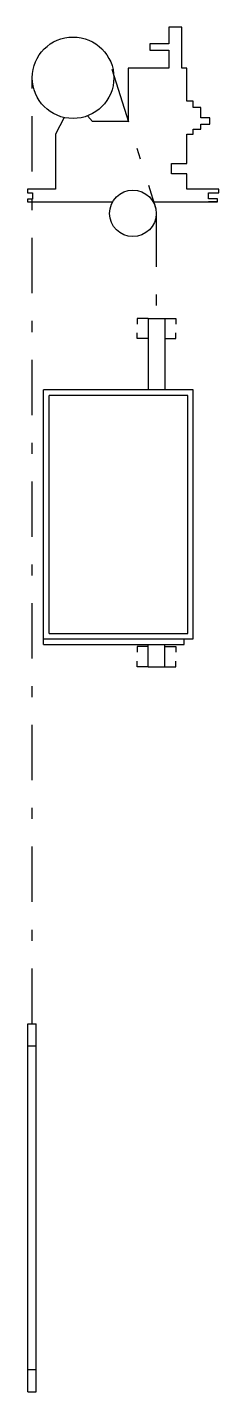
# Model space of a CAD drawing. Header units: metres. Extents: x -50.1 to -48.4, y -108 to -95.6.
import ezdxf

# ---------------------------------------------------------------- set-up
doc = ezdxf.new("R2010")
doc.units = ezdxf.units.M
doc.linetypes.add('DASHDOT', pattern=[1, 0.5, -0.25, 0, -0.25])

msp = doc.modelspace()

# ---------------------------------------------------------------- linework, layer by layer
for p, q in [((-48.728, -95.631), (-48.843, -95.631)), ((-48.843, -95.631), (-48.843, -95.78)), ((-48.728, -95.999), (-48.728, -95.631)), ((-48.843, -95.78), (-49.016, -95.78)), ((-49.016, -95.78), (-49.016, -95.838)), ((-49.016, -95.838), (-48.843, -95.838)), ((-48.843, -95.838), (-48.843, -95.999)), ((-48.843, -95.999), (-49.212, -95.999)), ((-49.212, -95.999), (-49.212, -96.482)), ((-48.682, -95.999), (-48.728, -95.999)), ((-48.682, -96.298), (-48.682, -95.999)), ((-48.624, -96.298), (-48.682, -96.298)), ((-48.624, -96.356), (-48.624, -96.298)), ((-48.555, -96.356), (-48.624, -96.356)), ((-48.555, -96.448), (-48.555, -96.356)), ((-49.788, -96.446), (-49.868, -96.597)), ((-49.534, -96.482), (-49.577, -96.431)), ((-49.361, -96.482), (-49.534, -96.482)), ((-49.212, -96.482), (-49.361, -96.482)), ((-48.475, -96.448), (-48.555, -96.448)), ((-48.555, -96.551), (-48.555, -96.505)), ((-48.555, -96.505), (-48.475, -96.505)), ((-48.475, -96.505), (-48.475, -96.448)), ((-49.868, -96.597), (-49.868, -97.092)), ((-48.682, -96.862), (-48.682, -96.597)), ((-48.682, -96.597), (-48.624, -96.597)), ((-48.624, -96.597), (-48.624, -96.551)), ((-48.624, -96.551), (-48.555, -96.551)), ((-48.82, -96.954), (-48.82, -96.862)), ((-48.82, -96.862), (-48.682, -96.862)), ((-48.682, -96.954), (-48.82, -96.954)), ((-48.682, -97.092), (-48.682, -96.954)), ((-50.121, -97.092), (-50.121, -97.126)), ((-49.868, -97.092), (-50.121, -97.092)), ((-50.121, -97.126), (-50.075, -97.126)), ((-50.075, -97.126), (-50.075, -97.184)), ((-48.394, -97.092), (-48.682, -97.092)), ((-48.486, -97.126), (-48.394, -97.126)), ((-48.486, -97.182), (-48.486, -97.126)), ((-48.394, -97.126), (-48.394, -97.092)), ((-50.075, -97.184), (-50.121, -97.184)), ((-50.121, -97.184), (-50.121, -97.207)), ((-50.121, -97.207), (-49.35, -97.207)), ((-48.988, -97.207), (-48.406, -97.207)), ((-48.406, -97.182), (-48.486, -97.182)), ((-48.44, -97.207), (-48.486, -97.207)), ((-48.406, -97.207), (-48.44, -97.207)), ((-48.406, -97.207), (-48.406, -97.182)), ((-49.131, -98.261), (-49.131, -98.312)), ((-49.031, -98.261), (-49.131, -98.261)), ((-49.031, -98.261), (-49.031, -98.907)), ((-49.031, -98.261), (-48.881, -98.261)), ((-48.881, -98.261), (-48.881, -98.907)), ((-48.881, -98.261), (-48.782, -98.261)), ((-48.782, -98.261), (-48.782, -98.312)), ((-49.131, -98.443), (-49.131, -98.392)), ((-49.031, -98.443), (-49.131, -98.443)), ((-48.881, -98.443), (-48.782, -98.443)), ((-48.782, -98.443), (-48.782, -98.392)), ((-49.974, -101.207), (-49.974, -98.907)), ((-48.624, -98.907), (-49.974, -98.907)), ((-49.924, -101.107), (-49.924, -98.957)), ((-48.674, -98.957), (-49.924, -98.957)), ((-48.674, -101.107), (-48.674, -98.957)), ((-48.624, -101.157), (-48.624, -98.907)), ((-49.974, -101.157), (-48.624, -101.157)), ((-49.974, -101.207), (-48.706, -101.207)), ((-49.924, -101.107), (-48.674, -101.107)), ((-49.031, -101.408), (-49.031, -101.207)), ((-48.881, -101.408), (-48.881, -101.207)), ((-48.706, -101.207), (-48.706, -101.157)), ((-49.13, -101.226), (-49.13, -101.277)), ((-49.031, -101.226), (-49.13, -101.226)), ((-48.881, -101.226), (-48.782, -101.226)), ((-48.782, -101.226), (-48.782, -101.277)), ((-49.13, -101.408), (-49.13, -101.357)), ((-49.031, -101.408), (-49.13, -101.408)), ((-49.031, -101.408), (-48.881, -101.408)), ((-48.881, -101.408), (-48.782, -101.408)), ((-48.782, -101.408), (-48.782, -101.357)), ((-50.117, -107.959), (-50.117, -104.634)), ((-50.117, -104.634), (-50.041, -104.634)), ((-50.041, -107.959), (-50.041, -104.634)), ((-50.117, -104.834), (-50.041, -104.834)), ((-50.117, -107.759), (-50.041, -107.759)), ((-50.117, -107.959), (-50.041, -107.959))]:
    msp.add_line(p, q)
at = {"linetype": 'DASHDOT'}
for p, q in [((-49.357, -96.009), (-48.963, -97.263)), ((-50.076, -104.634), (-50.076, -96.089)), ((-48.958, -97.296), (-48.958, -98.266))]:
    msp.add_line(p, q, dxfattribs=at)
for centre, radius in [((-49.708, -96.087), 0.368), ((-49.168, -97.312), 0.21)]:
    msp.add_circle(centre, radius)

doc.saveas('drawing.dxf')
